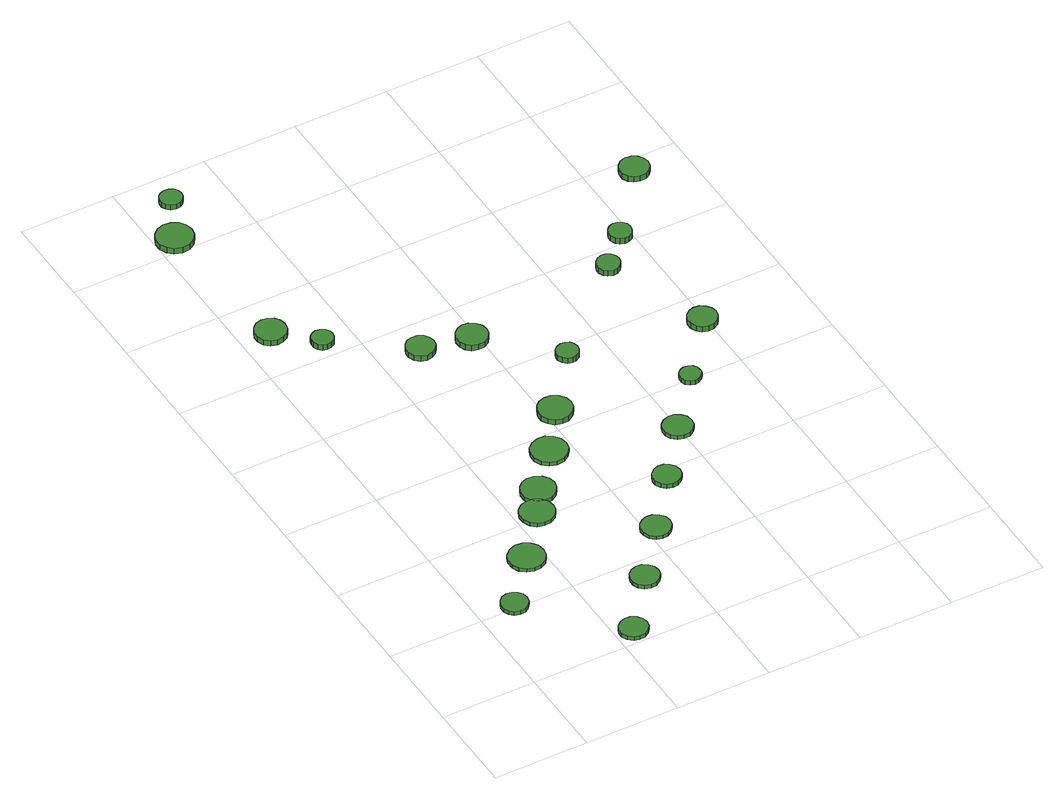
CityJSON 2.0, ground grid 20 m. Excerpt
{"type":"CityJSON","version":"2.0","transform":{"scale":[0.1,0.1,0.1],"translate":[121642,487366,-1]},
"CityObjects":{
"tree1":{"type":"SolitaryVegetationObject","attributes":{"function":"something"},"geometry":[{"type":"MultiSurface","lod":"1","boundaries":[[[0,1,2,3,4,5,6,7,8,9,10,11,12,13,14]],[[15,16,17,18,19,20,21,22,23,24,25,26,27,28,29]],[[0,29,28,1]],[[1,28,27,2]],[[2,27,26,3]],[[3,26,25,4]],[[4,25,24,5]],[[5,24,23,6]],[[6,23,22,7]],[[7,22,21,8]],[[8,21,20,9]],[[9,20,19,10]],[[10,19,18,11]],[[11,18,17,12]],[[12,17,16,13]],[[13,16,15,14]],[[14,15,29,0]]]}]},
"tree2":{"type":"SolitaryVegetationObject","attributes":{"function":"something"},"geometry":[{"type":"MultiSurface","lod":"1","boundaries":[[[30,31,32,33,34,35,36,37,38,39,40,41,42,43,44]],[[45,46,47,48,49,50,51,52,53,54,55,56,57,58,59]],[[30,59,58,31]],[[31,58,57,32]],[[32,57,56,33]],[[33,56,55,34]],[[34,55,54,35]],[[35,54,53,36]],[[36,53,52,37]],[[37,52,51,38]],[[38,51,50,39]],[[39,50,49,40]],[[40,49,48,41]],[[41,48,47,42]],[[42,47,46,43]],[[43,46,45,44]],[[44,45,59,30]]]}]},
"tree3":{"type":"SolitaryVegetationObject","attributes":{"function":"something"},"geometry":[{"type":"MultiSurface","lod":"1","boundaries":[[[60,61,62,63,64,65,66,67,68,69,70,71,72,73,74]],[[75,76,77,78,79,80,81,82,83,84,85,86,87,88,89]],[[60,89,88,61]],[[61,88,87,62]],[[62,87,86,63]],[[63,86,85,64]],[[64,85,84,65]],[[65,84,83,66]],[[66,83,82,67]],[[67,82,81,68]],[[68,81,80,69]],[[69,80,79,70]],[[70,79,78,71]],[[71,78,77,72]],[[72,77,76,73]],[[73,76,75,74]],[[74,75,89,60]]]}]},
"tree4":{"type":"SolitaryVegetationObject","attributes":{"function":"something"},"geometry":[{"type":"MultiSurface","lod":"1","boundaries":[[[90,91,92,93,94,95,96,97,98,99,100,101,102,103,104]],[[105,106,107,108,109,110,111,112,113,114,115,116,117,118,119]],[[90,119,118,91]],[[91,118,117,92]],[[92,117,116,93]],[[93,116,115,94]],[[94,115,114,95]],[[95,114,113,96]],[[96,113,112,97]],[[97,112,111,98]],[[98,111,110,99]],[[99,110,109,100]],[[100,109,108,101]],[[101,108,107,102]],[[102,107,106,103]],[[103,106,105,104]],[[104,105,119,90]]]}]},
"tree5":{"type":"SolitaryVegetationObject","attributes":{"function":"something"},"geometry":[{"type":"MultiSurface","lod":"1","boundaries":[[[120,121,122,123,124,125,126,127,128,129,130,131,132,133,134]],[[135,136,137,138,139,140,141,142,143,144,145,146,147,148,149]],[[120,149,148,121]],[[121,148,147,122]],[[122,147,146,123]],[[123,146,145,124]],[[124,145,144,125]],[[125,144,143,126]],[[126,143,142,127]],[[127,142,141,128]],[[128,141,140,129]],[[129,140,139,130]],[[130,139,138,131]],[[131,138,137,132]],[[132,137,136,133]],[[133,136,135,134]],[[134,135,149,120]]]}]},
"tree6":{"type":"SolitaryVegetationObject","attributes":{"function":"something"},"geometry":[{"type":"MultiSurface","lod":"1","boundaries":[[[150,151,152,153,154,155,156,157,158,159,160,161,162,163,164]],[[165,166,167,168,169,170,171,172,173,174,175,176,177,178,179]],[[150,179,178,151]],[[151,178,177,152]],[[152,177,176,153]],[[153,176,175,154]],[[154,175,174,155]],[[155,174,173,156]],[[156,173,172,157]],[[157,172,171,158]],[[158,171,170,159]],[[159,170,169,160]],[[160,169,168,161]],[[161,168,167,162]],[[162,167,166,163]],[[163,166,165,164]],[[164,165,179,150]]]}]},
"tree7":{"type":"SolitaryVegetationObject","attributes":{"function":"something"},"geometry":[{"type":"MultiSurface","lod":"1","boundaries":[[[180,181,182,183,184,185,186,187,188,189,190,191,192,193,194]],[[195,196,197,198,199,200,201,202,203,204,205,206,207,208,209]],[[180,209,208,181]],[[181,208,207,182]],[[182,207,206,183]],[[183,206,205,184]],[[184,205,204,185]],[[185,204,203,186]],[[186,203,202,187]],[[187,202,201,188]],[[188,201,200,189]],[[189,200,199,190]],[[190,199,198,191]],[[191,198,197,192]],[[192,197,196,193]],[[193,196,195,194]],[[194,195,209,180]]]}]},
"tree8":{"type":"SolitaryVegetationObject","attributes":{"function":"something"},"geometry":[{"type":"MultiSurface","lod":"1","boundaries":[[[210,211,212,213,214,215,216,217,218,219,220,221,222,223,224]],[[225,226,227,228,229,230,231,232,233,234,235,236,237,238,239]],[[210,239,238,211]],[[211,238,237,212]],[[212,237,236,213]],[[213,236,235,214]],[[214,235,234,215]],[[215,234,233,216]],[[216,233,232,217]],[[217,232,231,218]],[[218,231,230,219]],[[219,230,229,220]],[[220,229,228,221]],[[221,228,227,222]],[[222,227,226,223]],[[223,226,225,224]],[[224,225,239,210]]]}]},
"tree9":{"type":"SolitaryVegetationObject","attributes":{"function":"something"},"geometry":[{"type":"MultiSurface","lod":"1","boundaries":[[[240,241,242,243,244,245,246,247,248,249,250,251,252,253,254]],[[255,256,257,258,259,260,261,262,263,264,265,266,267,268,269]],[[240,269,268,241]],[[241,268,267,242]],[[242,267,266,243]],[[243,266,265,244]],[[244,265,264,245]],[[245,264,263,246]],[[246,263,262,247]],[[247,262,261,248]],[[248,261,260,249]],[[249,260,259,250]],[[250,259,258,251]],[[251,258,257,252]],[[252,257,256,253]],[[253,256,255,254]],[[254,255,269,240]]]}]},
"tree10":{"type":"SolitaryVegetationObject","attributes":{"function":"something"},"geometry":[{"type":"MultiSurface","lod":"1","boundaries":[[[270,271,272,273,274,275,276,277,278,279,280,281,282,283,284]],[[285,286,287,288,289,290,291,292,293,294,295,296,297,298,299]],[[270,299,298,271]],[[271,298,297,272]],[[272,297,296,273]],[[273,296,295,274]],[[274,295,294,275]],[[275,294,293,276]],[[276,293,292,277]],[[277,292,291,278]],[[278,291,290,279]],[[279,290,289,280]],[[280,289,288,281]],[[281,288,287,282]],[[282,287,286,283]],[[283,286,285,284]],[[284,285,299,270]]]}]},
"tree11":{"type":"SolitaryVegetationObject","attributes":{"function":"something"},"geometry":[{"type":"MultiSurface","lod":"1","boundaries":[[[300,301,302,303,304,305,306,307,308,309,310,311,312,313,314]],[[315,316,317,318,319,320,321,322,323,324,325,326,327,328,329]],[[300,329,328,301]],[[301,328,327,302]],[[302,327,326,303]],[[303,326,325,304]],[[304,325,324,305]],[[305,324,323,306]],[[306,323,322,307]],[[307,322,321,308]],[[308,321,320,309]],[[309,320,319,310]],[[310,319,318,311]],[[311,318,317,312]],[[312,317,316,313]],[[313,316,315,314]],[[314,315,329,300]]]}]},
"tree12":{"type":"SolitaryVegetationObject","attributes":{"function":"something"},"geometry":[{"type":"MultiSurface","lod":"1","boundaries":[[[330,331,332,333,334,335,336,337,338,339,340,341,342,343,344]],[[345,346,347,348,349,350,351,352,353,354,355,356,357,358,359]],[[330,359,358,331]],[[331,358,357,332]],[[332,357,356,333]],[[333,356,355,334]],[[334,355,354,335]],[[335,354,353,336]],[[336,353,352,337]],[[337,352,351,338]],[[338,351,350,339]],[[339,350,349,340]],[[340,349,348,341]],[[341,348,347,342]],[[342,347,346,343]],[[343,346,345,344]],[[344,345,359,330]]]}]},
"tree13":{"type":"SolitaryVegetationObject","attributes":{"function":"something"},"geometry":[{"type":"MultiSurface","lod":"1","boundaries":[[[360,361,362,363,364,365,366,367,368,369,370,371,372,373,374]],[[375,376,377,378,379,380,381,382,383,384,385,386,387,388,389]],[[360,389,388,361]],[[361,388,387,362]],[[362,387,386,363]],[[363,386,385,364]],[[364,385,384,365]],[[365,384,383,366]],[[366,383,382,367]],[[367,382,381,368]],[[368,381,380,369]],[[369,380,379,370]],[[370,379,378,371]],[[371,378,377,372]],[[372,377,376,373]],[[373,376,375,374]],[[374,375,389,360]]]}]},
"tree14":{"type":"SolitaryVegetationObject","attributes":{"function":"something"},"geometry":[{"type":"MultiSurface","lod":"1","boundaries":[[[390,391,392,393,394,395,396,397,398,399,400,401,402,403,404]],[[405,406,407,408,409,410,411,412,413,414,415,416,417,418,419]],[[390,419,418,391]],[[391,418,417,392]],[[392,417,416,393]],[[393,416,415,394]],[[394,415,414,395]],[[395,414,413,396]],[[396,413,412,397]],[[397,412,411,398]],[[398,411,410,399]],[[399,410,409,400]],[[400,409,408,401]],[[401,408,407,402]],[[402,407,406,403]],[[403,406,405,404]],[[404,405,419,390]]]}]},
"tree15":{"type":"SolitaryVegetationObject","attributes":{"function":"something"},"geometry":[{"type":"MultiSurface","lod":"1","boundaries":[[[420,421,422,423,424,425,426,427,428,429,430,431,432,433,434]],[[435,436,437,438,439,440,441,442,443,444,445,446,447,448,449]],[[420,449,448,421]],[[421,448,447,422]],[[422,447,446,423]],[[423,446,445,424]],[[424,445,444,425]],[[425,444,443,426]],[[426,443,442,427]],[[427,442,441,428]],[[428,441,440,429]],[[429,440,439,430]],[[430,439,438,431]],[[431,438,437,432]],[[432,437,436,433]],[[433,436,435,434]],[[434,435,449,420]]]}]},
"tree16":{"type":"SolitaryVegetationObject","attributes":{"function":"something"},"geometry":[{"type":"MultiSurface","lod":"1","boundaries":[[[450,451,452,453,454,455,456,457,458,459,460,461,462,463,464]],[[465,466,467,468,469,470,471,472,473,474,475,476,477,478,479]],[[450,479,478,451]],[[451,478,477,452]],[[452,477,476,453]],[[453,476,475,454]],[[454,475,474,455]],[[455,474,473,456]],[[456,473,472,457]],[[457,472,471,458]],[[458,471,470,459]],[[459,470,469,460]],[[460,469,468,461]],[[461,468,467,462]],[[462,467,466,463]],[[463,466,465,464]],[[464,465,479,450]]]}]},
"tree17":{"type":"SolitaryVegetationObject","attributes":{"function":"something"},"geometry":[{"type":"MultiSurface","lod":"1","boundaries":[[[480,481,482,483,484,485,486,487,488,489,490,491,492,493,494]],[[495,496,497,498,499,500,501,502,503,504,505,506,507,508,509]],[[480,509,508,481]],[[481,508,507,482]],[[482,507,506,483]],[[483,506,505,484]],[[484,505,504,485]],[[485,504,503,486]],[[486,503,502,487]],[[487,502,501,488]],[[488,501,500,489]],[[489,500,499,490]],[[490,499,498,491]],[[491,498,497,492]],[[492,497,496,493]],[[493,496,495,494]],[[494,495,509,480]]]}]},
"tree18":{"type":"SolitaryVegetationObject","attributes":{"function":"something"},"geometry":[{"type":"MultiSurface","lod":"1","boundaries":[[[510,511,512,513,514,515,516,517,518,519,520,521,522,523,524]],[[525,526,527,528,529,530,531,532,533,534,535,536,537,538,539]],[[510,539,538,511]],[[511,538,537,512]],[[512,537,536,513]],[[513,536,535,514]],[[514,535,534,515]],[[515,534,533,516]],[[516,533,532,517]],[[517,532,531,518]],[[518,531,530,519]],[[519,530,529,520]],[[520,529,528,521]],[[521,528,527,522]],[[522,527,526,523]],[[523,526,525,524]],[[524,525,539,510]]]}]},
"tree19":{"type":"SolitaryVegetationObject","attributes":{"function":"something"},"geometry":[{"type":"MultiSurface","lod":"1","boundaries":[[[540,541,542,543,544,545,546,547,548,549,550,551,552,553,554]],[[555,556,557,558,559,560,561,562,563,564,565,566,567,568,569]],[[540,569,568,541]],[[541,568,567,542]],[[542,567,566,543]],[[543,566,565,544]],[[544,565,564,545]],[[545,564,563,546]],[[546,563,562,547]],[[547,562,561,548]],[[548,561,560,549]],[[549,560,559,550]],[[550,559,558,551]],[[551,558,557,552]],[[552,557,556,553]],[[553,556,555,554]],[[554,555,569,540]]]}]},
"tree20":{"type":"SolitaryVegetationObject","attributes":{"function":"something"},"geometry":[{"type":"MultiSurface","lod":"1","boundaries":[[[570,571,572,573,574,575,576,577,578,579,580,581,582,583,584]],[[585,586,587,588,589,590,591,592,593,594,595,596,597,598,599]],[[570,599,598,571]],[[571,598,597,572]],[[572,597,596,573]],[[573,596,595,574]],[[574,595,594,575]],[[575,594,593,576]],[[576,593,592,577]],[[577,592,591,578]],[[578,591,590,579]],[[579,590,589,580]],[[580,589,588,581]],[[581,588,587,582]],[[582,587,586,583]],[[583,586,585,584]],[[584,585,599,570]]]}]},
"tree21":{"type":"SolitaryVegetationObject","attributes":{"function":"something"},"geometry":[{"type":"MultiSurface","lod":"1","boundaries":[[[600,601,602,603,604,605,606,607,608,609,610,611,612,613,614]],[[615,616,617,618,619,620,621,622,623,624,625,626,627,628,629]],[[600,629,628,601]],[[601,628,627,602]],[[602,627,626,603]],[[603,626,625,604]],[[604,625,624,605]],[[605,624,623,606]],[[606,623,622,607]],[[607,622,621,608]],[[608,621,620,609]],[[609,620,619,610]],[[610,619,618,611]],[[611,618,617,612]],[[612,617,616,613]],[[613,616,615,614]],[[614,615,629,600]]]}]},
"tree22":{"type":"SolitaryVegetationObject","attributes":{"function":"something"},"geometry":[{"type":"MultiSurface","lod":"1","boundaries":[[[630,631,632,633,634,635,636,637,638,639,640,641,642,643,644]],[[645,646,647,648,649,650,651,652,653,654,655,656,657,658,659]],[[630,659,658,631]],[[631,658,657,632]],[[632,657,656,633]],[[633,656,655,634]],[[634,655,654,635]],[[635,654,653,636]],[[636,653,652,637]],[[637,652,651,638]],[[638,651,650,639]],[[639,650,649,640]],[[640,649,648,641]],[[641,648,647,642]],[[642,647,646,643]],[[643,646,645,644]],[[644,645,659,630]]]}]},
"tree23":{"type":"SolitaryVegetationObject","attributes":{"function":"something"},"geometry":[{"type":"MultiSurface","lod":"1","boundaries":[[[660,661,662,663,664,665,666,667,668,669,670,671,672,673,674]],[[675,676,677,678,679,680,681,682,683,684,685,686,687,688,689]],[[660,689,688,661]],[[661,688,687,662]],[[662,687,686,663]],[[663,686,685,664]],[[664,685,684,665]],[[665,684,683,666]],[[666,683,682,667]],[[667,682,681,668]],[[668,681,680,669]],[[669,680,679,670]],[[670,679,678,671]],[[671,678,677,672]],[[672,677,676,673]],[[673,676,675,674]],[[674,675,689,660]]]}]}
},
"vertices":[
[105,208,18],[103,219,18],[96,228,18],[86,234,18],[74,235,18],[63,232,18],[55,224,18],[50,213,18],[50,202,18],[55,191,18],[63,183,18],[74,180,18],[86,181,18],[96,187,18],[103,196,18],[103,196,9],[96,187,9],[86,181,9],[74,180,9],[63,183,9],[55,191,9],[50,202,9],[50,213,9],[55,224,9],[63,232,9],[74,235,9],[86,234,9],[96,228,9],[103,219,9],[105,208,9],
[268,34,17],[265,46,17],[258,56,17],[247,62,17],[235,63,17],[224,59,17],[214,51,17],[209,40,17],[209,28,17],[214,17,17],[224,8,17],[235,5,17],[247,6,17],[258,12,17],[265,22,17],[265,22,8],[258,12,8],[247,6,8],[235,5,8],[224,8,8],[214,17,8],[209,28,8],[209,40,8],[214,51,8],[224,59,8],[235,63,8],[247,62,8],[258,56,8],[265,46,8],[268,34,8],
[200,309,18],[197,325,18],[188,337,18],[174,345,18],[159,347,18],[144,342,18],[132,331,18],[126,317,18],[126,301,18],[132,287,18],[144,277,18],[159,272,18],[174,273,18],[188,281,18],[197,294,18],[197,294,10],[188,281,10],[174,273,10],[159,272,10],[144,277,10],[132,287,10],[126,301,10],[126,317,10],[132,331,10],[144,342,10],[159,347,10],[174,345,10],[188,337,10],[197,325,10],[200,309,10],
[280,410,18],[277,424,18],[268,436,18],[255,444,18],[240,445,18],[226,441,18],[215,431,18],[209,417,18],[209,403,18],[215,389,18],[226,379,18],[240,375,18],[255,376,18],[268,384,18],[277,396,18],[277,396,10],[268,384,10],[255,376,10],[240,375,10],[226,379,10],[215,389,10],[209,403,10],[209,417,10],[215,431,10],[226,441,10],[240,445,10],[255,444,10],[268,436,10],[277,424,10],[280,410,10],
[360,150,18],[358,162,18],[350,172,18],[340,179,18],[327,180,18],[315,176,18],[306,168,18],[301,156,18],[301,144,18],[306,133,18],[315,124,18],[327,121,18],[340,122,18],[350,128,18],[358,138,18],[358,138,9],[350,128,9],[340,122,9],[327,121,9],[315,124,9],[306,133,9],[301,144,9],[301,156,9],[306,168,9],[315,176,9],[327,180,9],[340,179,9],[350,172,9],[358,162,9],[360,150,9],
[93,1106,25],[91,1119,25],[83,1130,25],[71,1136,25],[58,1138,25],[45,1134,25],[35,1125,25],[29,1112,25],[29,1099,25],[35,1086,25],[45,1077,25],[58,1073,25],[71,1075,25],[83,1081,25],[91,1092,25],[91,1092,12],[83,1081,12],[71,1075,12],[58,1073,12],[45,1077,12],[35,1086,12],[29,1099,12],[29,1112,12],[35,1125,12],[45,1134,12],[58,1138,12],[71,1136,12],[83,1130,12],[91,1119,12],[93,1106,12],
[314,465,18],[311,480,18],[302,492,18],[289,499,18],[274,501,18],[260,496,18],[249,486,18],[243,473,18],[243,458,18],[249,444,18],[260,434,18],[274,430,18],[289,431,18],[302,439,18],[311,451,18],[311,451,9],[302,439,9],[289,431,9],[274,430,9],[260,434,9],[249,444,9],[243,458,9],[243,473,9],[249,486,9],[260,496,9],[274,501,9],[289,499,9],[302,492,9],[311,480,9],[314,465,9],
[158,1037,25],[156,1046,25],[151,1054,25],[142,1059,25],[133,1060,25],[124,1057,25],[117,1051,25],[113,1042,25],[113,1032,25],[117,1024,25],[124,1017,25],[133,1015,25],[142,1016,25],[151,1020,25],[156,1028,25],[156,1028,12],[151,1020,12],[142,1016,12],[133,1015,12],[124,1017,12],[117,1024,12],[113,1032,12],[113,1042,12],[117,1051,12],[124,1057,12],[133,1060,12],[142,1059,12],[151,1054,12],[156,1046,12],[158,1037,12],
[75,1428,25],[72,1444,25],[63,1457,25],[49,1464,25],[33,1466,25],[18,1461,25],[7,1451,25],[0,1436,25],[0,1421,25],[7,1406,25],[18,1396,25],[33,1391,25],[49,1392,25],[63,1400,25],[72,1413,25],[72,1413,12],[63,1400,12],[49,1392,12],[33,1391,12],[18,1396,12],[7,1406,12],[0,1421,12],[0,1436,12],[7,1451,12],[18,1461,12],[33,1466,12],[49,1464,12],[63,1457,12],[72,1444,12],[75,1428,12],
[451,263,17],[448,276,17],[440,286,17],[429,293,17],[416,294,17],[404,290,17],[394,281,17],[389,270,17],[389,257,17],[394,245,17],[404,236,17],[416,232,17],[429,233,17],[440,240,17],[448,250,17],[448,250,9],[440,240,9],[429,233,9],[416,232,9],[404,236,9],[394,245,9],[389,257,9],[389,270,9],[394,281,9],[404,290,9],[416,294,9],[429,293,9],[440,286,9],[448,276,9],[451,263,9],
[390,552,18],[387,567,18],[377,580,18],[364,588,18],[348,589,18],[333,584,18],[321,574,18],[315,560,18],[315,544,18],[321,529,18],[333,519,18],[348,514,18],[364,516,18],[377,524,18],[387,536,18],[387,536,9],[377,524,9],[364,516,9],[348,514,9],[333,519,9],[321,529,9],[315,544,9],[315,560,9],[321,574,9],[333,584,9],[348,589,9],[364,588,9],[377,580,9],[387,567,9],[390,552,9],
[110,1528,24],[108,1538,24],[103,1546,24],[94,1550,24],[85,1551,24],[75,1548,24],[68,1542,24],[64,1533,24],[64,1523,24],[68,1515,24],[75,1508,24],[85,1505,24],[94,1506,24],[103,1511,24],[108,1519,24],[108,1519,12],[103,1511,12],[94,1506,12],[85,1505,12],[75,1508,12],[68,1515,12],[64,1523,12],[64,1533,12],[68,1542,12],[75,1548,12],[85,1551,12],[94,1550,12],[103,1546,12],[108,1538,12],[110,1528,12],
[315,924,24],[312,936,24],[305,946,24],[294,952,24],[282,953,24],[270,950,24],[261,941,24],[256,930,24],[256,918,24],[261,906,24],[270,898,24],[282,894,24],[294,896,24],[305,902,24],[312,912,24],[312,912,11],[305,902,11],[294,896,11],[282,894,11],[270,898,11],[261,906,11],[256,918,11],[256,930,11],[261,941,11],[270,950,11],[282,953,11],[294,952,11],[305,946,11],[312,936,11],[315,924,11],
[455,646,21],[452,660,21],[443,672,21],[430,680,21],[416,681,21],[402,677,21],[391,667,21],[385,653,21],[385,638,21],[391,625,21],[402,615,21],[416,611,21],[430,612,21],[443,620,21],[452,631,21],[452,631,9],[443,620,9],[430,612,9],[416,611,9],[402,615,9],[391,625,9],[385,638,9],[385,653,9],[391,667,9],[402,677,9],[416,681,9],[430,680,9],[443,672,9],[452,660,9],[455,646,9],
[539,378,18],[536,390,18],[529,400,18],[519,406,18],[507,407,18],[495,403,18],[486,395,18],[481,384,18],[481,372,18],[486,361,18],[495,353,18],[507,349,18],[519,351,18],[529,357,18],[536,366,18],[536,366,8],[529,357,8],[519,351,8],[507,349,8],[495,353,8],[486,361,8],[481,372,8],[481,384,8],[486,395,8],[495,403,8],[507,407,8],[519,406,8],[529,400,8],[536,390,8],[539,378,8],
[419,904,23],[416,917,23],[408,928,23],[396,935,23],[383,937,23],[370,932,23],[360,923,23],[355,911,23],[355,897,23],[360,885,23],[370,876,23],[383,872,23],[396,873,23],[408,880,23],[416,891,23],[416,891,10],[408,880,10],[396,873,10],[383,872,10],[370,876,10],[360,885,10],[355,897,10],[355,911,10],[360,923,10],[370,932,10],[383,937,10],[396,935,10],[408,928,10],[416,917,10],[419,904,10],
[629,490,17],[627,503,17],[619,513,17],[608,520,17],[595,521,17],[583,517,17],[573,508,17],[568,496,17],[568,483,17],[573,472,17],[583,463,17],[595,459,17],[608,460,17],[619,467,17],[627,477,17],[627,477,8],[619,467,8],[608,460,8],[595,459,8],[583,463,8],[573,472,8],[568,483,8],[568,496,8],[573,508,8],[583,517,8],[595,521,8],[608,520,8],[619,513,8],[627,503,8],[629,490,8],
[544,775,22],[542,785,22],[537,793,22],[528,797,22],[519,798,22],[510,795,22],[502,789,22],[498,780,22],[498,771,22],[502,762,22],[510,755,22],[519,752,22],[528,753,22],[537,758,22],[542,766,22],[542,766,9],[537,758,9],[528,753,9],[519,752,9],[510,755,9],[502,762,9],[498,771,9],[498,780,9],[502,789,9],[510,795,9],[519,798,9],[528,797,9],[537,793,9],[542,785,9],[544,775,9],
[714,605,18],[713,614,18],[707,622,18],[699,626,18],[690,627,18],[681,624,18],[674,618,18],[671,610,18],[671,600,18],[674,592,18],[681,586,18],[690,583,18],[699,584,18],[707,589,18],[713,596,18],[713,596,8],[707,589,8],[699,584,8],[690,583,8],[681,586,8],[674,592,8],[671,600,8],[671,610,8],[674,618,8],[681,624,8],[690,627,8],[699,626,8],[707,622,8],[713,614,8],[714,605,8],
[734,947,29],[732,956,29],[726,965,29],[717,970,29],[707,971,29],[697,967,29],[690,961,29],[686,952,29],[686,941,29],[690,932,29],[697,926,29],[707,922,29],[717,923,29],[726,929,29],[732,937,29],[732,937,16],[726,929,16],[717,923,16],[707,922,16],[697,926,16],[690,932,16],[686,941,16],[686,952,16],[690,961,16],[697,967,16],[707,971,16],[717,970,16],[726,965,16],[732,956,16],[734,947,16],
[821,729,24],[818,741,24],[811,751,24],[800,758,24],[787,759,24],[775,755,24],[766,747,24],[761,735,24],[761,723,24],[766,711,24],[775,703,24],[787,699,24],[800,700,24],[811,707,24],[818,717,24],[818,717,11],[811,707,11],[800,700,11],[787,699,11],[775,703,11],[766,711,11],[761,723,11],[761,735,11],[766,747,11],[775,755,11],[787,759,11],[800,758,11],[811,751,11],[818,741,11],[821,729,11],
[800,1017,26],[798,1027,26],[792,1035,26],[783,1040,26],[774,1041,26],[764,1038,26],[757,1031,26],[753,1022,26],[753,1012,26],[757,1003,26],[764,997,26],[774,993,26],[783,994,26],[792,999,26],[798,1008,26],[798,1008,13],[792,999,13],[783,994,13],[774,993,13],[764,997,13],[757,1003,13],[753,1012,13],[753,1022,13],[757,1031,13],[764,1038,13],[774,1041,13],[783,1040,13],[792,1035,13],[798,1027,13],[800,1017,13],
[924,1167,21],[921,1179,21],[914,1189,21],[903,1195,21],[890,1197,21],[878,1193,21],[869,1184,21],[864,1173,21],[864,1160,21],[869,1149,21],[878,1141,21],[890,1137,21],[903,1138,21],[914,1144,21],[921,1154,21],[921,1154,8],[914,1144,8],[903,1138,8],[890,1137,8],[878,1141,8],[869,1149,8],[864,1160,8],[864,1173,8],[869,1184,8],[878,1193,8],[890,1197,8],[903,1195,8],[914,1189,8],[921,1179,8],[924,1167,8]
]}
